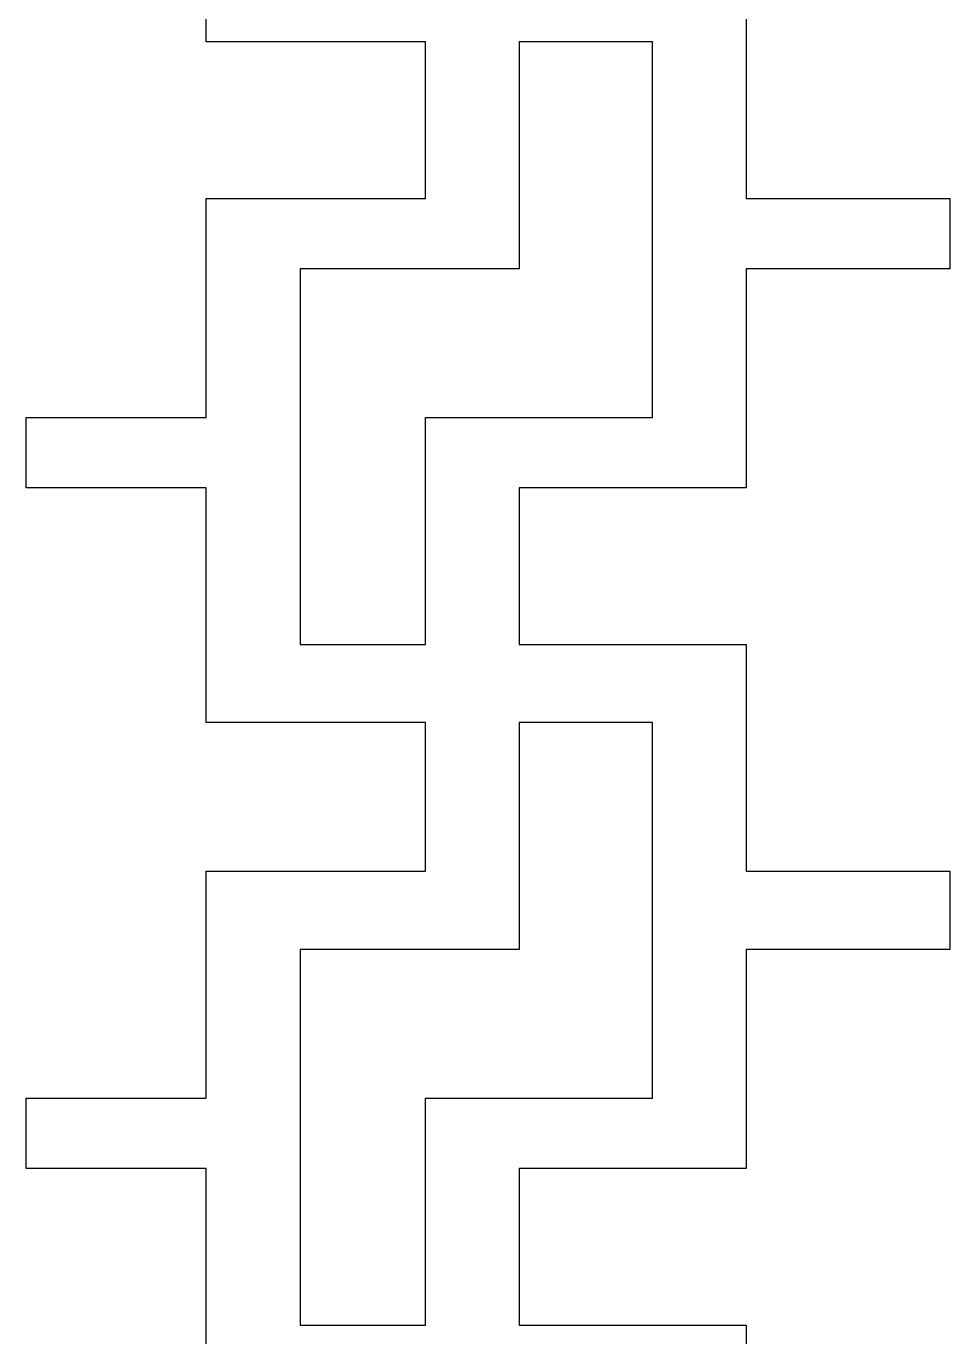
# Model space of a CAD drawing. Extents: x -66030 to 95157, y -13132 to 45879.
# Drawn here: x 14868 to 15329, y 33246 to 33900 of the extents above; entities that cross this region are included whole.
import ezdxf

# ---------------------------------------------------------------- set-up
doc = ezdxf.new("R2010")
doc.units = 0
doc.header["$LTSCALE"] = 100
doc.header["$MEASUREMENT"] = 0
doc.layers.add('3', color=11, linetype='CONTINUOUS')

msp = doc.modelspace()

# ---------------------------------------------------------------- linework, layer by layer
at = {"layer": '3'}
for points in [[(14958.33, 33216.49), (14958.33, 33251.64), (14958.33, 33329.76), (14868.49, 33329.76), (14868.49, 33364.92), (14958.33, 33364.92), (14958.33, 33478.19), (15005.2, 33478.19), (15005.2, 33478.19), (15067.7, 33478.19), (15067.7, 33552.4), (15005.2, 33552.4), (14958.33, 33552.4), (14958.33, 33591.46), (14958.33, 33669.58), (14868.49, 33669.58), (14868.49, 33704.73), (14958.33, 33704.73), (14958.33, 33778.95), (14958.33, 33814.1), (15067.7, 33814.1), (15067.7, 33892.22), (15005.2, 33892.22), (14958.33, 33892.22), (14958.33, 33927.37)], [(14958.33, 33216.49), (14958.33, 33251.64), (14958.33, 33329.76), (14868.49, 33329.76), (14868.49, 33364.92), (14958.33, 33364.92), (14958.33, 33478.19), (15005.2, 33478.19), (15005.2, 33478.19), (15067.7, 33478.19), (15067.7, 33552.4), (15005.2, 33552.4), (15005.2, 33552.4), (14958.33, 33552.4), (14958.33, 33552.4), (14958.33, 33591.46), (14958.33, 33669.58), (14868.49, 33669.58), (14868.49, 33704.73), (14958.33, 33704.73), (14958.33, 33778.95), (14958.33, 33814.1), (14958.33, 33814.1), (15067.7, 33814.1), (15067.7, 33892.22), (15067.7, 33892.22), (15005.2, 33892.22), (14958.33, 33892.22), (14958.33, 33927.37)], [(15227.84, 33927.37), (15227.84, 33892.22), (15227.84, 33814.1), (15329.4, 33814.1), (15329.4, 33778.95), (15227.84, 33778.95), (15227.84, 33669.58), (15180.97, 33669.58), (15180.97, 33669.58), (15114.57, 33669.58), (15114.57, 33591.46), (15180.97, 33591.46), (15227.84, 33591.46), (15227.84, 33552.4), (15227.84, 33478.19), (15329.4, 33478.19), (15329.4, 33439.13), (15227.84, 33439.13), (15227.84, 33364.92), (15227.84, 33329.76), (15114.57, 33329.76), (15114.57, 33251.64), (15180.97, 33251.64), (15227.84, 33251.64), (15227.84, 33138.37)], [(15227.84, 33927.37), (15227.84, 33892.22), (15227.84, 33814.1), (15329.4, 33814.1), (15329.4, 33778.95), (15227.84, 33778.95), (15227.84, 33669.58), (15180.97, 33669.58), (15180.97, 33669.58), (15114.57, 33669.58), (15114.57, 33591.46), (15180.97, 33591.46), (15180.97, 33591.46), (15227.84, 33591.46), (15227.84, 33591.46), (15227.84, 33591.46), (15227.84, 33552.4), (15227.84, 33552.4), (15227.84, 33478.19), (15329.4, 33478.19), (15329.4, 33439.13), (15227.84, 33439.13), (15227.84, 33364.92), (15227.84, 33329.76), (15227.84, 33329.76), (15114.57, 33329.76), (15114.57, 33251.64), (15180.97, 33251.64), (15227.84, 33251.64), (15227.84, 33251.64), (15227.84, 33138.37)]]:
    msp.add_lwpolyline(points, dxfattribs=at)
for points in [[(15180.97, 33778.95), (15180.97, 33892.22), (15114.57, 33892.22), (15114.57, 33778.95), (15067.7, 33778.95), (15005.2, 33778.95), (15005.2, 33591.46), (15067.7, 33591.46), (15067.7, 33669.58), (15067.7, 33669.58), (15067.7, 33704.73), (15067.7, 33704.73), (15114.57, 33704.73), (15180.97, 33704.73), (15180.97, 33778.95)], [(15180.97, 33778.95), (15180.97, 33892.22), (15114.57, 33892.22), (15114.57, 33778.95), (15114.57, 33778.95), (15067.7, 33778.95), (15005.2, 33778.95), (15005.2, 33591.46), (15067.7, 33591.46), (15067.7, 33669.58), (15067.7, 33669.58), (15067.7, 33704.73), (15067.7, 33704.73), (15114.57, 33704.73), (15180.97, 33704.73), (15180.97, 33778.95), (15180.97, 33778.95)], [(15114.57, 33552.4), (15114.57, 33478.19), (15114.57, 33478.19), (15114.57, 33439.13), (15005.2, 33439.13), (15005.2, 33364.92), (15005.2, 33251.64), (15067.7, 33251.64), (15067.7, 33329.76), (15067.7, 33364.92), (15114.57, 33364.92), (15180.97, 33364.92), (15180.97, 33552.4), (15114.57, 33552.4)], [(15114.57, 33552.4), (15114.57, 33478.19), (15114.57, 33478.19), (15114.57, 33439.13), (15005.2, 33439.13), (15005.2, 33364.92), (15005.2, 33251.64), (15067.7, 33251.64), (15067.7, 33329.76), (15067.7, 33364.92), (15114.57, 33364.92), (15180.97, 33364.92), (15180.97, 33552.4), (15114.57, 33552.4)]]:
    msp.add_lwpolyline(points, close=True, dxfattribs=at)

doc.saveas('drawing.dxf')
